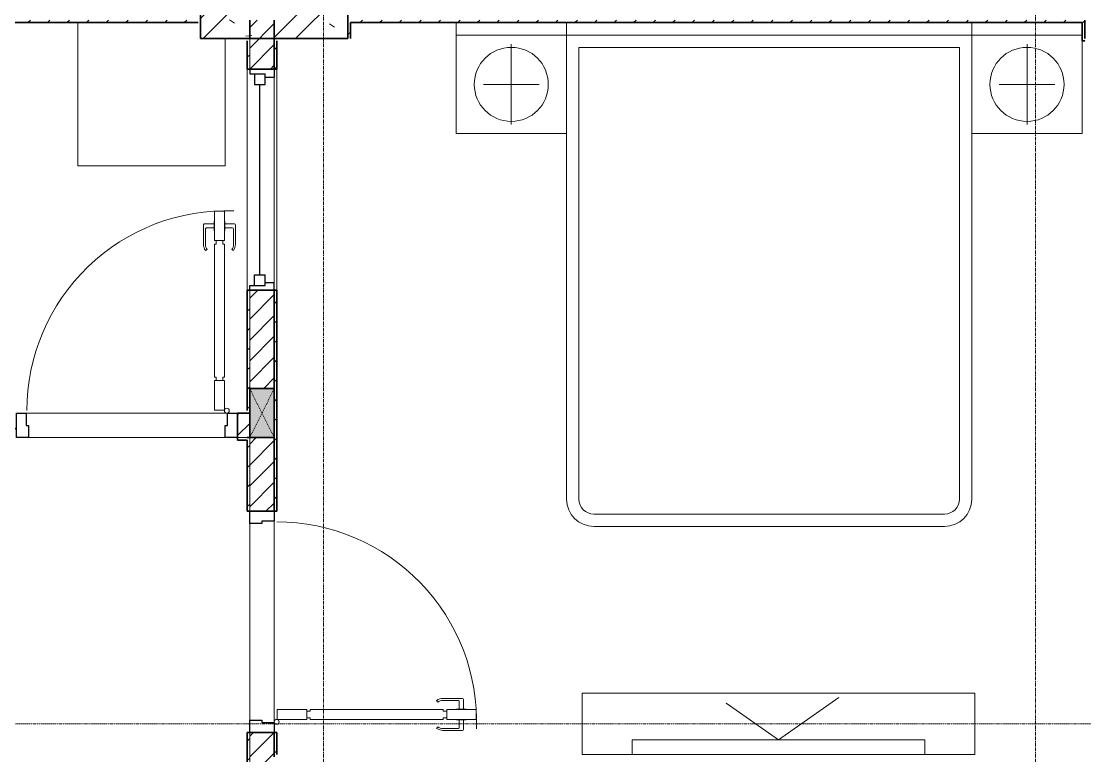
# Model space of a CAD drawing. Header units: millimetres. Extents: x 94264 to 187823, y -5375 to 75426.
# Drawn here: x 139644 to 143974, y 66842 to 69832 of the extents above; entities that cross this region are included whole.
import ezdxf

# ---------------------------------------------------------------- set-up
doc = ezdxf.new("R2010")
doc.units = ezdxf.units.MM
for name, pattern in [('Dash', [6, 3, -3]), ('Dash Dot 3_16_', [7.9375, 4.7625, -1.5875, 0, -1.5875]), ('Grid Line', [22.225, 12.7, -3.175, 3.175, -3.175])]:
    doc.linetypes.add(name, pattern=pattern)
for name, color, linetype, lineweight in [('0-2', 10, 'Continuous', 5), ('A-DETL-GENF-4', 10, 'Continuous', 18), ('A-DOOR-1', 10, 'Continuous', 18), ('A-DOOR-2', 90, 'Continuous', 25), ('A-FLOR-3', 10, 'Continuous', 18), ('A-GLAZ-1', 10, 'Continuous', 18), ('A-GLAZ-2', 90, 'Continuous', 25), ('A-WALL-2', 250, 'Continuous', 35), ('A-WALL-3', 10, 'Continuous', 18), ('A-WALL-PATT-2', 9, 'Continuous', 18), ('A-WALL-PATT-3', 10, 'Continuous', 18), ('G-ANNO-SYMB-1', 111, 'Dash Dot 3_16_', 18), ('G-IMPT-1', 254, 'Continuous', 18), ('I-FURN-1', 10, 'Continuous', 18), ('I-FURN-2', 253, 'Continuous', 18), ('I-WALL-1', 250, 'Continuous', 35), ('I-WALL-2', 10, 'Continuous', 18), ('S-COLS-1', 9, 'Continuous', 18), ('S-COLS-2', 250, 'Continuous', 35), ('S-COLS-3', 10, 'Continuous', 18), ('S-COLS-HDLN-1', 10, 'Dash', 18), ('S-GRID-1', 1, 'Grid Line', 9)]:
    doc.layers.add(name, color=color, linetype=linetype, lineweight=lineweight)
pattern_1 = [(45, (0, 0), (-42.426407, 42.426407), [])]
pattern_2 = [(45, (0, 0), (-39.774756, 39.774756), [])]

# ---------------------------------------------------------------- blocks, each defined once
blk = doc.blocks.new('NCV_TKTC_KET CAU_rvt-2-TKCS_RAMP DỐC 2 - MẶT BẰNG TẦNG 1')
at = {"layer": 'S-COLS-1'}
h = blk.add_hatch(dxfattribs=at)
h.set_pattern_fill('FP_5', color=256, style=0, pattern_type=2)
h.set_pattern_definition([(45, (0, 0), (-188.5854, 188.5854), []), (45, (0, 285.75), (-188.5854, 188.5854), [])])
h.paths.add_polyline_path([(112152.6, 69761.9), (112152.6, 70061.9), (111552.6, 70061.9), (111552.6, 69761.9), (111904.9, 69761.9)])
h = blk.add_hatch(dxfattribs=at)
h.set_pattern_fill('FP_6', color=256, style=0, pattern_type=2)
h.set_pattern_definition([(50, (0, 0), (546.5526, -47.8174), [57.15, -628.65]), (355, (0, 0), (-105.7283, 573.17), [45.72, -502.92]), (100.451, (45.55, -4), (440.8275, 525.35), [48.57, -534.27]), (46.184, (0, 152.4), (813.2367, -126.1284), [85.725, -942.975]), (96.636, (67.8, 141.9), (712.2074, 742.2826), [72.855, -801.405]), (351.184, (0, 152.4), (712.215, 742.276), [68.58, -754.38]), (21, (76.2, 114.3), (454.8433, -306.796), [57.15, -628.65]), (326, (76.2, 114.3), (185.4063, 552.5638), [45.72, -502.92]), (71.451, (114.1, 88.73), (640.2512, 245.764), [48.57, -534.27]), (37.5, (0, 0), (9.26637, 253.66504), [25.146, -471.678, 25.146, -485.394, -504.825]), (37.5, (0, 0), (9.26637, 253.66504), [-1007.364, 25.146, -479.679]), (7.5, (0, 0), (200.45944, 300.5414), [25.146, -265.938, 25.146, -460.248, -192.405]), (7.5, (0, 0), (200.45944, 300.5414), [-776.478, 25.146, -167.259]), (327.5, (-169.93, 0), (406.77284, -17.18643), [25.146, -165.354, 25.146, -569.214, -788.67]), (327.5, (-169.93, 0), (406.77284, -17.18643), [-784.86, 25.146, -763.524]), (317.5, (-246.13, 0), (444.3881, 76.2803), [25.146, -222.504, 25.146, -369.57, -560.07]), (317.5, (-246.13, 0), (444.3881, 76.2803), [-642.366, 25.146, -534.924])])
h.paths.add_polyline_path([(112152.6, 69761.9), (112152.6, 70061.9), (111552.6, 70061.9), (111552.6, 69761.9), (111904.9, 69761.9)])
at = {"layer": 'S-COLS-2'}
for p, q in [((111552.6, 70061.9), (111552.6, 69761.9)), ((112152.6, 69761.9), (112152.6, 70061.9)), ((111552.6, 69761.9), (112152.6, 69761.9))]:
    blk.add_line(p, q, dxfattribs=at)
blk = doc.blocks.new('DOOR_CW_01 CANH MO-PANEL KINH - DIW_01-900x2200-CỬA GỖ VÂN LAMINATE-553375-TKCS_RAMP DỐC 2 - MẶT BẰNG TẦNG 1')
at = {"layer": 'A-DETL-GENF-4'}
for p, q in [((-397, -182), (-397, -62)), ((-397, -62), (-357, -62)), ((-357, -62), (-357, -182)), ((-357, -182), (-397, -182)), ((-397, -196), (-391, -196)), ((-397, -738), (-397, -196)), ((-391, -196), (-391, -182)), ((-391, -182), (-363, -182)), ((-363, -182), (-363, -196)), ((-357, -196), (-363, -196)), ((-357, -196), (-357, -738)), ((-433.9, -711.2), (-427.3, -715.8)), ((-320.1, -711.2), (-326.7, -715.8)), ((-442, -737), (-442, -816.5)), ((-434, -799.5), (-434, -737)), ((-397, -738), (-391, -738)), ((-357, -752), (-397, -752)), ((-397, -752), (-397, -872)), ((-391, -752), (-391, -738)), ((-363, -752), (-391, -752)), ((-357, -738), (-363, -738)), ((-363, -738), (-363, -752)), ((-357, -872), (-357, -752)), ((-320, -799.5), (-320, -737)), ((-312, -737), (-312, -816.5)), ((-399, -820.5), (-438, -820.5)), ((-399, -803.5), (-430, -803.5)), ((-399, -792.2), (-399, -831.8)), ((-397, -792.2), (-399, -792.2)), ((-397, -792.2), (-397, -831.8)), ((-357, -792.2), (-357, -831.8)), ((-357, -792.2), (-355, -792.2)), ((-355, -792.2), (-355, -831.8)), ((-355, -803.5), (-324, -803.5)), ((-355, -820.5), (-316, -820.5)), ((-399, -831.8), (-397, -831.8)), ((-355, -831.8), (-357, -831.8)), ((-397, -872), (-357, -872))]:
    blk.add_line(p, q, dxfattribs=at)
blk.add_circle((-407, -60), 10, dxfattribs=at)
for centre, radius, start, end in [((-407, -60), 814, 268, 0), ((-397, -737), 45, 145, 180), ((-397, -737), 37, 145, 180), ((-357, -737), 37, 0, 35), ((-357, -737), 45, 360, 35), ((-438, -816.5), 4, 180, 270), ((-430, -799.5), 4, 180, 270), ((-324, -799.5), 4, 270, 0), ((-316, -816.5), 4, 270, 0)]:
    blk.add_arc(centre, radius, start, end, dxfattribs=at)
at = {"layer": 'A-DOOR-1'}
blk.add_line((-407, -50), (-382, -50), dxfattribs=at)
at = {"layer": 'A-DOOR-2'}
for p, q in [((-450, -50), (-450, 50)), ((-450, 50), (-400, 50)), ((-400, 50), (-400, 0)), ((400, 0), (400, 50)), ((400, 50), (450, 50)), ((450, 50), (450, -50)), ((-410, 0), (-410, -50)), ((-400, 0), (-410, 0)), ((410, 0), (400, 0)), ((410, -50), (410, 0)), ((-410, -50), (-450, -50)), ((450, -50), (410, -50))]:
    blk.add_line(p, q, dxfattribs=at)
blk = doc.blocks.new('M_Fixed - 900 x 1400-V15-TKCS_RAMP DỐC 2 - MẶT BẰNG TẦNG 1')
at = {"layer": 'A-GLAZ-2'}
for p, q in [((-450, 63), (-431, 63)), ((-431, 63), (-431, 0)), ((-431, 44), (-387, 44)), ((-387, 44), (-387, 0)), ((387, 44), (387, 0)), ((431, 44), (387, 44)), ((431, 63), (431, 0)), ((448.9, 63), (431, 63)), ((-387, 22), (387, 22)), ((-450, -37), (-418, -37)), ((-431, 0), (-387, 0)), ((-418, 0), (-418, -37)), ((387, 0), (431, 0)), ((418, 0), (418, -37)), ((450, -37), (418, -37))]:
    blk.add_line(p, q, dxfattribs=at)
blk = doc.blocks.new('GIUONG NGU-2TAB-1600x2000 - GIUONG NGU-2TAB-1600x2000-V16-TKCS_RAMP DỐC 2 - MẶT BẰNG TẦNG 1')
at = {"layer": 'I-FURN-2'}
for p, q in [((458.5, 0), (8.5, 0)), ((8.5, 0), (8.5, -50)), ((458.5, -50), (458.5, 0)), ((2108.2, 0), (458.5, 0)), ((458.5, 0), (458.5, -50)), ((458.5, 0), (2108.2, 0)), ((2108.2, -50), (2108.2, 0)), ((2558.2, 0), (2108.2, 0)), ((2108.2, 0), (2108.2, -50)), ((2558.2, -50), (2558.2, 0)), ((458.5, -50), (8.5, -50)), ((8.5, -50), (8.5, -450.3)), ((8.5, -50), (458.5, -50)), ((458.5, -50), (8.5, -50)), ((8.5, -50), (8.5, -450.3)), ((458.5, -450.3), (458.5, -50)), ((2108.2, -50), (458.5, -50)), ((458.5, -50), (458.5, -1938.9)), ((458.5, -50), (2108.2, -50)), ((458.5, -1938.9), (458.5, -50)), ((458.5, -450.3), (458.5, -50)), ((458.5, -50), (2108.2, -50)), ((2558.2, -50), (2108.2, -50)), ((2108.2, -50), (2108.2, -450.3)), ((2108.2, -1938.9), (2108.2, -50)), ((2108.2, -50), (2558.2, -50)), ((2108.2, -50), (2558.2, -50)), ((2108.2, -450.3), (2108.2, -50)), ((2108.2, -50), (2108.2, -1938.9)), ((2558.2, -450.3), (2558.2, -50)), ((2558.2, -50), (2558.2, -450.3)), ((233.5, -86.8), (233.5, -413.5)), ((508.5, -100), (2058.2, -100)), ((508.5, -1938.9), (508.5, -100)), ((2058.2, -100), (2058.2, -1938.9)), ((2333.2, -86.8), (2333.2, -413.5)), ((120.2, -250.2), (346.8, -250.2)), ((2446.5, -250.2), (2219.8, -250.2)), ((8.5, -450.3), (458.5, -450.3)), ((8.5, -450.3), (458.5, -450.3)), ((2108.2, -450.3), (2558.2, -450.3)), ((2558.2, -450.3), (2108.2, -450.3)), ((1997.1, -2000), (569.6, -2000)), ((569.6, -2050), (1997.1, -2050)), ((1997.1, -2050), (569.6, -2050))]:
    blk.add_line(p, q, dxfattribs=at)
for centre in [(233.5, -250.2), (2333.2, -250.2)]:
    blk.add_circle(centre, 150.7, dxfattribs=at)
for centre, radius, start, end in [((569.6, -1938.9), 111.1, 180, 270), ((569.6, -1938.9), 111.1, 180, 270), ((569.6, -1938.9), 61.1, 180, 270), ((1997.1, -1938.9), 111.1, 270, 360), ((1997.1, -1938.9), 61.1, 270, 0), ((1997.1, -1938.9), 111.1, 270, 0)]:
    blk.add_arc(centre, radius, start, end, dxfattribs=at)
blk = doc.blocks.new('MAY GIAT - MAY GIAT_dwg-V18-TKCS_RAMP DỐC 2 - MẶT BẰNG TẦNG 1')
at = {"layer": 'G-IMPT-1', "flags": 128}
blk.add_lwpolyline([(5, 586.2), (5, 2.3), (605, 2.3), (605, 521.2)], dxfattribs=at)
blk = doc.blocks.new('MAY GIAT - MAY GIAT-V19-TKCS_RAMP DỐC 2 - MẶT BẰNG TẦNG 1')
at = {"layer": 'I-FURN-2'}
for p, q in [((5, 586.2), (5, 2.3)), ((605, 2.3), (605, 521.2)), ((5, 2.3), (605, 2.3))]:
    blk.add_line(p, q, dxfattribs=at)
blk.add_blockref('MAY GIAT - MAY GIAT_dwg-V18-TKCS_RAMP DỐC 2 - MẶT BẰNG TẦNG 1', (0, 0))
blk = doc.blocks.new('G1_SOF - BO TRU - 100x200-745959-TKCS_RAMP DỐC 2 - MẶT BẰNG TẦNG 1')
at = {"layer": 'S-COLS-1'}
blk.add_hatch(color=256, dxfattribs=at).paths.add_polyline_path([(50, -100), (50, 100), (-50, 100), (-50, -100)])
at = {"layer": 'S-COLS-2'}
for p, q in [((50, 100), (-50, 100)), ((-50, 100), (-50, -100)), ((50, -100), (50, 100)), ((-50, -100), (50, -100))]:
    blk.add_line(p, q, dxfattribs=at)
at = {"layer": 'S-COLS-HDLN-1'}
for p, q in [((50, 100), (-50, -100)), ((-50, 100), (50, -100))]:
    blk.add_line(p, q, dxfattribs=at)
blk = doc.blocks.new('RES_BAN AN - RES_BAN AN-850638-TKCS_RAMP DỐC 2 - MẶT BẰNG TẦNG 1')
at = {"layer": 'I-FURN-2'}
for p, q in [((1600, 0), (0, 0)), ((0, 0), (0, -250)), ((1600, -250), (1600, 0)), ((0, -250), (1600, -250))]:
    blk.add_line(p, q, dxfattribs=at)
blk = doc.blocks.new('KE TIVI-2 - KE TIVI-2-842843-TKCS_RAMP DỐC 2 - MẶT BẰNG TẦNG 1')
at = {"layer": 'I-FURN-2'}
for p, q in [((-595.6, 0), (-595.6, -60)), ((595.6, 0), (-595.6, 0)), ((595.6, -60), (595.6, 0)), ((-595.6, -60), (595.6, -60)), ((0, -60), (-245.7, -232.1)), ((213, -209.1), (0, -60))]:
    blk.add_line(p, q, dxfattribs=at)
blk = doc.blocks.new('DOOR_CW_01 CANH MO-PANEL KINH - DIG_01-900x2200-CỬA NHÔM KÍNH-400860-TKCS_RAMP DỐC 2 - MẶT BẰNG TẦNG 1')
at = {"layer": 'A-DETL-GENF-4'}
for p, q in [((-397, -182), (-397, -62)), ((-397, -62), (-357, -62)), ((-357, -62), (-357, -182)), ((-357, -182), (-397, -182)), ((-397, -196), (-391, -196)), ((-397, -738), (-397, -196)), ((-391, -196), (-391, -182)), ((-391, -182), (-363, -182)), ((-363, -182), (-363, -196)), ((-357, -196), (-363, -196)), ((-357, -196), (-357, -738)), ((-433.9, -711.2), (-427.3, -715.8)), ((-320.1, -711.2), (-326.7, -715.8)), ((-442, -737), (-442, -816.5)), ((-434, -799.5), (-434, -737)), ((-397, -738), (-391, -738)), ((-357, -752), (-397, -752)), ((-397, -752), (-397, -872)), ((-391, -752), (-391, -738)), ((-363, -752), (-391, -752)), ((-357, -738), (-363, -738)), ((-363, -738), (-363, -752)), ((-357, -872), (-357, -752)), ((-320, -799.5), (-320, -737)), ((-312, -737), (-312, -816.5)), ((-399, -820.5), (-438, -820.5)), ((-399, -803.5), (-430, -803.5)), ((-399, -792.2), (-399, -831.8)), ((-397, -792.2), (-399, -792.2)), ((-397, -792.2), (-397, -831.8)), ((-357, -792.2), (-357, -831.8)), ((-357, -792.2), (-355, -792.2)), ((-355, -792.2), (-355, -831.8)), ((-355, -803.5), (-324, -803.5)), ((-355, -820.5), (-316, -820.5)), ((-399, -831.8), (-397, -831.8)), ((-355, -831.8), (-357, -831.8)), ((-397, -872), (-357, -872))]:
    blk.add_line(p, q, dxfattribs=at)
blk.add_circle((-407, -60), 10, dxfattribs=at)
for centre, radius, start, end in [((-407, -60), 814, 268, 0), ((-397, -737), 45, 145, 180), ((-397, -737), 37, 145, 180), ((-357, -737), 37, 0, 35), ((-357, -737), 45, 360, 35), ((-438, -816.5), 4, 180, 270), ((-430, -799.5), 4, 180, 270), ((-324, -799.5), 4, 270, 0), ((-316, -816.5), 4, 270, 0)]:
    blk.add_arc(centre, radius, start, end, dxfattribs=at)
at = {"layer": 'A-DOOR-1'}
blk.add_line((-407, -50), (-382, -50), dxfattribs=at)
at = {"layer": 'A-DOOR-2'}
for p, q in [((-450, -50), (-450, 50)), ((-450, 50), (-400, 50)), ((-400, 50), (-400, 0)), ((400, 0), (400, 50)), ((400, 50), (450, 50)), ((450, 50), (450, -50)), ((-410, 0), (-410, -50)), ((-400, 0), (-410, 0)), ((410, 0), (400, 0)), ((410, -50), (410, 0)), ((-410, -50), (-450, -50)), ((450, -50), (410, -50))]:
    blk.add_line(p, q, dxfattribs=at)
blk = doc.blocks.new('NCV_TKTC_TANG 1_rvt-2-TKCS_RAMP DỐC 2 - MẶT BẰNG TẦNG 1')
at = {"layer": 'A-WALL-PATT-2'}
h = blk.add_hatch(dxfattribs=at)
h.set_pattern_fill('FP_1', color=256, style=0, pattern_type=2)
h.set_pattern_definition(pattern_1)
h.paths.add_polyline_path([(111852.6, 64936.9), (111852.6, 65837.4), (111752.6, 65837.4), (111752.6, 65036.9), (111852.5, 65036.9), (111852.5, 64936.9)])
h.paths.add_polyline_path([(111852.6, 66637.4), (111852.6, 66937), (111752.6, 66937), (111752.6, 66637.4)])
h.paths.add_polyline_path([(111852.6, 67837), (111852.6, 68136.9), (111752.6, 68136.9), (111752.6, 67837)])
h.paths.add_polyline_path([(111852.6, 68336.9), (111852.6, 68737), (111752.6, 68737), (111752.6, 68336.9), (111772.6, 68336.9)])
h.paths.add_polyline_path([(111752.6, 69637), (111852.6, 69637), (111852.6, 69836.9), (111752.6, 69836.9), (111752.6, 69761.9)])
h = blk.add_hatch(dxfattribs=at)
h.set_pattern_fill('FP_1', color=256, style=0, pattern_type=2)
h.set_pattern_definition(pattern_1)
h.paths.add_polyline_path([(111742.6, 68136.9), (111752.6, 68136.9), (111752.6, 68236.9), (111702.6, 68236.9), (111702.6, 68136.9)])
h.paths.add_polyline_path([(110802.6, 68136.9), (110802.6, 68236.9), (110752.6, 68236.9), (110752.6, 68136.9)])
at = {"layer": 'A-WALL-PATT-3'}
h = blk.add_hatch(dxfattribs=at)
h.set_pattern_fill('FP_7', color=256, style=0, pattern_type=2)
h.set_pattern_definition(pattern_2)
h.paths.add_polyline_path([(111542.6, 69826.9), (111552.6, 69826.9), (111552.6, 69836.9), (108152.6, 69836.9), (108152.6, 69826.9), (110611.7, 69826.9)])
h = blk.add_hatch(dxfattribs=at)
h.set_pattern_fill('FP_7', color=256, style=0, pattern_type=2)
h.set_pattern_definition(pattern_2)
h.paths.add_polyline_path([(115142.6, 69826.9), (115152.6, 69826.9), (115152.6, 69836.9), (112152.6, 69836.9), (112152.6, 69826.9), (114491.3, 69826.9)])
h = blk.add_hatch(dxfattribs=at)
h.set_pattern_fill('FP_7', color=256, style=0, pattern_type=2)
h.set_pattern_definition(pattern_2)
h.paths.add_polyline_path([(112162.6, 69761.9), (112162.6, 69826.9), (112152.6, 69826.9), (112152.6, 69761.9)])
h = blk.add_hatch(dxfattribs=at)
h.set_pattern_fill('FP_7', color=256, style=0, pattern_type=2)
h.set_pattern_definition(pattern_2)
h.paths.add_polyline_path([(115152.6, 69751.9), (115152.6, 69826.9), (115142.6, 69826.9), (115142.6, 69751.9)])
h = blk.add_hatch(dxfattribs=at)
h.set_pattern_fill('FP_7', color=256, style=0, pattern_type=2)
h.set_pattern_definition(pattern_2)
h.paths.add_polyline_path([(111752.6, 68236.9), (111752.6, 68737), (111742.6, 68737), (111742.6, 68236.9)])
h.paths.add_polyline_path([(111752.6, 69637), (111752.6, 69761.9), (111742.6, 69761.9), (111742.6, 69637)])
h = blk.add_hatch(dxfattribs=at)
h.set_pattern_fill('FP_7', color=256, style=0, pattern_type=2)
h.set_pattern_definition(pattern_2)
h.paths.add_polyline_path([(111852.6, 66846.9), (111862.6, 66846.9), (111862.6, 66937), (111852.6, 66937)])
h.paths.add_polyline_path([(111852.6, 67837), (111862.6, 67837), (111862.6, 68737), (111852.6, 68737), (111852.6, 68136.9)])
h.paths.add_polyline_path([(111852.6, 69637), (111862.6, 69637), (111862.6, 69761.9), (111852.6, 69761.9)])
h = blk.add_hatch(dxfattribs=at)
h.set_pattern_fill('FP_7', color=256, style=0, pattern_type=2)
h.set_pattern_definition(pattern_2)
h.paths.add_polyline_path([(111742.6, 68127), (111742.6, 68137), (111702.6, 68137), (111702.6, 68127)])
h.paths.add_polyline_path([(110802.6, 68127), (110802.6, 68137), (110752.6, 68137), (110752.6, 68127), (110762.1, 68127)])
h = blk.add_hatch(dxfattribs=at)
h.set_pattern_fill('FP_7', color=256, style=0, pattern_type=2)
h.set_pattern_definition(pattern_2)
h.paths.add_polyline_path([(111742.6, 64836.9), (111752.5, 64836.9), (111752.6, 65837.4), (111742.6, 65837.4), (111742.6, 64945.3)])
h.paths.add_polyline_path([(111742.6, 66637.4), (111752.6, 66637.4), (111752.6, 66937), (111742.6, 66937), (111742.6, 66701.4)])
h.paths.add_polyline_path([(111742.6, 67837), (111752.6, 67837), (111752.6, 68137), (111742.6, 68136.9), (111742.6, 68127)])
at = {"layer": 'A-FLOR-3'}
for p, q in [((111652.6, 68136.9), (110852.6, 68136.9)), ((111752.6, 66987), (111752.6, 67787)), ((111852.6, 67797), (111852.6, 66977))]:
    blk.add_line(p, q, dxfattribs=at)
at = {"layer": 'A-WALL-2'}
for p, q in [((111752.6, 69836.9), (111752.6, 69761.9)), ((111852.6, 69637), (111852.6, 69836.9)), ((111752.6, 69637), (111852.6, 69637)), ((111852.6, 68737), (111752.6, 68737)), ((111852.6, 68336.9), (111852.6, 68737)), ((111752.6, 68236.9), (111702.6, 68236.9)), ((111702.6, 68236.9), (111702.6, 68136.9)), ((111742.6, 68136.9), (111752.6, 68136.9)), ((111852.6, 67837), (111852.6, 68136.9)), ((111752.6, 67837), (111852.6, 67837)), ((111852.6, 66937), (111752.6, 66937)), ((111852.6, 66836.9), (111852.6, 66937))]:
    blk.add_line(p, q, dxfattribs=at)
at = {"layer": 'A-WALL-3'}
for p, q in [((111752.6, 69761.9), (111752.6, 69637)), ((111752.6, 69637), (111752.6, 69761.9)), ((111852.6, 69637), (111852.6, 68737)), ((111752.6, 68737), (111752.6, 68336.9)), ((111752.6, 68336.9), (111752.6, 68737)), ((110842.6, 68236.9), (111662.6, 68236.9)), ((111652.6, 68136.9), (110852.6, 68136.9)), ((111742.6, 68137), (111702.6, 68137)), ((111702.6, 68136.9), (111742.6, 68136.9)), ((111752.6, 68136.9), (111752.6, 67837)), ((111752.6, 67837), (111752.6, 68136.9)), ((111752.6, 66987), (111752.6, 67787)), ((111852.6, 67797), (111852.6, 66977)), ((111752.6, 66937), (111752.6, 66637.4)), ((111752.6, 66637.4), (111752.6, 66937))]:
    blk.add_line(p, q, dxfattribs=at)
at = {"layer": 'I-WALL-1'}
for p, q in [((108162.6, 69826.9), (111542.6, 69826.9)), ((111552.6, 69826.9), (111552.6, 69836.9)), ((112152.6, 69836.9), (112152.6, 69826.9)), ((112152.6, 69826.9), (112152.6, 69761.9)), ((112162.6, 69826.9), (115142.6, 69826.9)), ((112162.6, 69761.9), (112162.6, 69826.9)), ((115142.6, 69826.9), (115142.6, 69751.9)), ((115152.6, 69826.9), (115152.6, 69836.9)), ((115152.6, 69761.9), (115152.6, 69826.9)), ((111752.6, 69761.9), (111742.6, 69761.9)), ((111852.6, 69761.9), (111852.6, 69637)), ((111862.6, 69761.9), (111852.6, 69761.9)), ((111742.6, 69751.9), (111742.6, 69637)), ((111862.6, 69637), (111862.6, 69751.9)), ((115142.6, 69751.9), (115152.6, 69751.9)), ((111742.6, 69637), (111752.6, 69637)), ((111852.6, 69637), (111862.6, 69637)), ((111752.6, 68737), (111742.6, 68737)), ((111742.6, 68737), (111742.6, 68246.9)), ((111852.6, 68737), (111852.6, 68336.9)), ((111862.6, 68737), (111852.6, 68737)), ((111862.6, 67837), (111862.6, 68737)), ((111742.6, 68236.9), (111752.6, 68236.9)), ((111702.6, 68137), (111702.6, 68127)), ((111702.6, 68127), (111742.6, 68127)), ((111752.6, 68137), (111742.6, 68137)), ((111742.6, 68127), (111742.6, 67837)), ((111852.6, 68136.9), (111852.6, 67837)), ((111742.6, 67837), (111752.6, 67837)), ((111852.6, 67837), (111862.6, 67837)), ((111752.6, 66937), (111742.6, 66937)), ((111742.6, 66937), (111742.6, 66637.4)), ((111852.6, 66937), (111852.6, 66846.9)), ((111862.6, 66937), (111852.6, 66937)), ((111862.6, 66846.9), (111862.6, 66937))]:
    blk.add_line(p, q, dxfattribs=at)
at = {"layer": 'I-WALL-2'}
for p, q in [((111742.6, 68737), (111742.6, 69637)), ((111852.6, 68737), (111852.6, 69637)), ((111862.6, 69637), (111862.6, 68737))]:
    blk.add_line(p, q, dxfattribs=at)
at = {"layer": 'A-DOOR-1'}
for name, p, rotation in [('DOOR_CW_01 CANH MO-PANEL KINH - DIG_01-900x2200-CỬA NHÔM KÍNH-400860-TKCS_RAMP DỐC 2 - MẶT BẰNG TẦNG 1', (111252.6, 68186.9), 180), ('DOOR_CW_01 CANH MO-PANEL KINH - DIW_01-900x2200-CỬA GỖ VÂN LAMINATE-553375-TKCS_RAMP DỐC 2 - MẶT BẰNG TẦNG 1', (111802.6, 67387), 89.99999999999905)]:
    blk.add_blockref(name, p, dxfattribs=dict(at, rotation=rotation))
at = {"layer": 'A-GLAZ-1', "rotation": 89.99999999999905}
blk.add_blockref('M_Fixed - 900 x 1400-V15-TKCS_RAMP DỐC 2 - MẶT BẰNG TẦNG 1', (111815.6, 69187), dxfattribs=at)
at = {"layer": 'I-FURN-1'}
for name, p in [('MAY GIAT - MAY GIAT-V19-TKCS_RAMP DỐC 2 - MẶT BẰNG TẦNG 1', (111047.6, 69240.7)), ('GIUONG NGU-2TAB-1600x2000 - GIUONG NGU-2TAB-1600x2000-V16-TKCS_RAMP DỐC 2 - MẶT BẰNG TẦNG 1', (112584.3, 69825.3))]:
    blk.add_blockref(name, p, dxfattribs=at)
at = {"layer": 'I-FURN-1', "rotation": 180}
for name, p in [('RES_BAN AN - RES_BAN AN-850638-TKCS_RAMP DỐC 2 - MẶT BẰNG TẦNG 1', (114705.6, 66846.9)), ('KE TIVI-2 - KE TIVI-2-842843-TKCS_RAMP DỐC 2 - MẶT BẰNG TẦNG 1', (113905.6, 66846.9))]:
    blk.add_blockref(name, p, dxfattribs=at)
at = {"layer": 'S-COLS-3'}
blk.add_blockref('G1_SOF - BO TRU - 100x200-745959-TKCS_RAMP DỐC 2 - MẶT BẰNG TẦNG 1', (111802.6, 68236.9), dxfattribs=at)

msp = doc.modelspace()

# ---------------------------------------------------------------- linework, layer by layer
at = {"layer": 'G-ANNO-SYMB-1'}
msp.add_line((147204.3, 66971.7), (124172.2, 66971.7), dxfattribs=at)
at = {"layer": 'S-GRID-1'}
for p, q in [((140874.4, 61681.8), (140874.4, 72876.3)), ((143774.3, 61681.8), (143774.3, 72876.3))]:
    msp.add_line(p, q, dxfattribs=at)

# ---------------------------------------------------------------- block references
at = {"layer": '0-2'}
for name in ['NCV_TKTC_TANG 1_rvt-2-TKCS_RAMP DỐC 2 - MẶT BẰNG TẦNG 1', 'NCV_TKTC_KET CAU_rvt-2-TKCS_RAMP DỐC 2 - MẶT BẰNG TẦNG 1']:
    msp.add_blockref(name, (28821.8, 0), dxfattribs=at)

doc.saveas('drawing.dxf')
